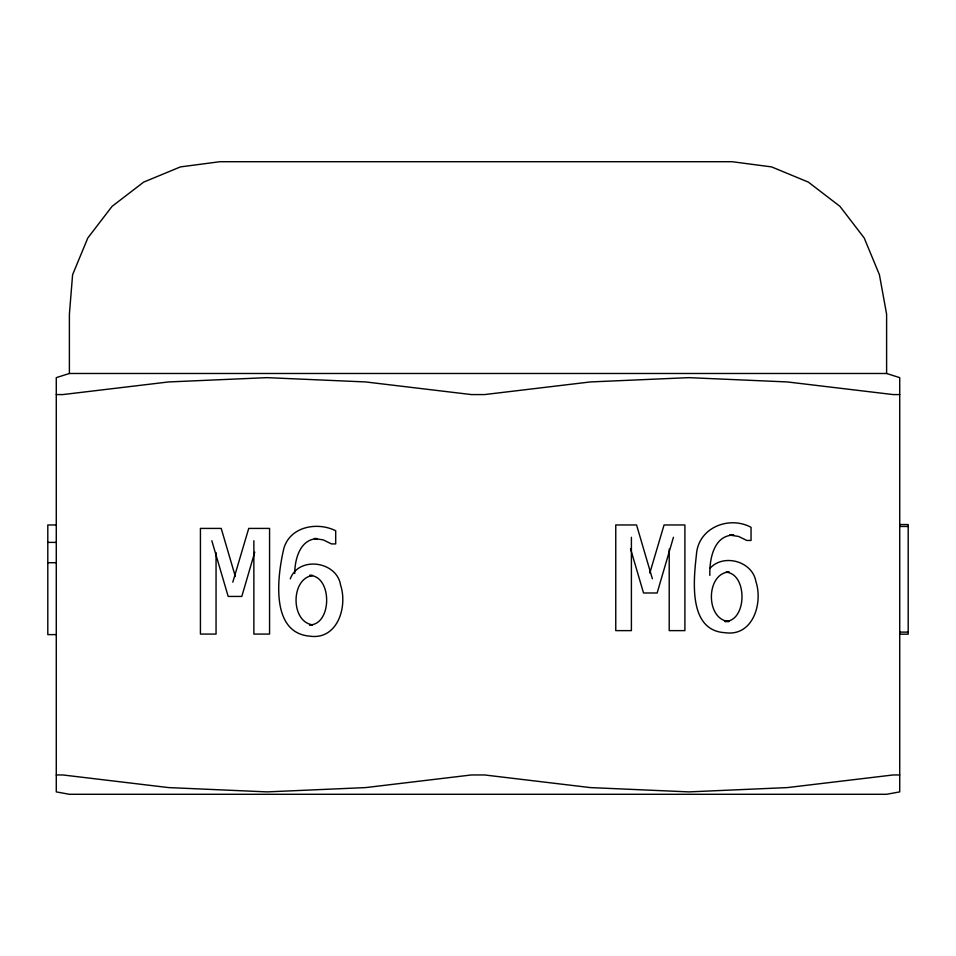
<?xml version="1.0" encoding="UTF-8"?>
<svg xmlns="http://www.w3.org/2000/svg" width="956" height="956" viewBox="0 0 956 956"><rect width="100%" height="100%" fill="white"/><g stroke="black" fill="none" stroke-linecap="round" stroke-linejoin="round"><path stroke-width="1.43" d="M294.735 573.54C294.735 559.439 299.945 539.22 317.141 538.694M709.854 575.428C709.328 559.583 713.618 535.061 733.885 535.085L729.643 535.085L738.594 536.436L746.803 540.463L751.046 540.463L751.046 527.306C729.105 515.475 698.274 527.581 696.446 554.48C693.626 579.778 687.962 630.53 724.863 632.681C752.898 636.935 763.151 603.248 755.897 581.499C752.42 561.136 723.525 553.369 710.057 568.234M254.762 552.162L241.808 596.436L228.185 596.436L211.826 540.738M673.442 537.284L657.142 592.983L643.531 592.983L630.518 548.708M232.786 582.204L248.727 528.417L269.568 528.417L269.568 634.079L253.866 634.079L253.866 540.738M649.805 573.086L664.062 524.964L684.902 524.964L684.902 630.625L669.212 630.625L669.212 549.138M290.277 578.882C298.714 555.747 336.823 561.184 340.551 584.952C347.817 606.702 337.564 640.389 309.529 636.134C269.747 632.561 277.539 575.046 283.896 548.23C290.301 526.409 317.44 521.57 335.699 530.759L335.699 543.916L331.469 543.916L323.259 539.889L314.309 538.539L317.129 538.539M69.394 373.485L56.273 377.644L56.273 791.891L69.394 794.293L886.606 794.293L899.727 791.891L899.727 377.644L886.606 373.485L69.394 373.485L69.394 314.189L72.596 274.719L87.833 237.948L112.067 206.365L143.639 182.13L180.421 166.906L219.88 161.707L732.129 161.707L771.6 166.906L808.37 182.13L839.954 206.365L864.188 237.948L879.412 274.719L886.606 314.189L886.606 373.485M312.493 575.56C290.588 578.547 290.576 621.747 312.445 624.806M56.273 394.577L62.833 394.577L168.591 381.946L267.13 377.644L365.682 381.946L471.439 394.577L484.561 394.577L590.318 381.946L688.87 377.644L787.409 381.946L893.167 394.577L899.727 394.577M899.727 524.545L908.2 524.545L908.2 634.175L899.727 634.175M56.273 524.975L47.8 524.975L47.8 634.605L56.273 634.605M899.727 526.457L908.2 526.457M47.8 542.387L56.273 542.387M47.8 562.702L56.273 562.702M726.333 571.963L729.165 571.963C705.492 573.289 705.468 620.086 729.105 621.496L724.863 621.496C747.186 621.496 747.688 573.923 726.309 572.25M312.409 575.416L309.589 575.416C332.401 575.703 332.306 624.806 309.529 624.949L312.349 624.949M899.727 632.119L908.2 632.119M56.273 774.958L62.833 774.958L168.591 787.589L267.13 791.891L365.682 787.589L471.439 774.958L484.561 774.958L590.318 787.589L688.87 791.891L787.409 787.589L893.167 774.958L899.727 774.958M652.362 578.75L636.553 524.964L615.76 524.964L615.76 630.625L631.402 630.625L631.402 537.284M235.355 576.54L221.206 528.417L200.425 528.417L200.425 634.079L216.056 634.079L216.056 552.592"/></g></svg>
